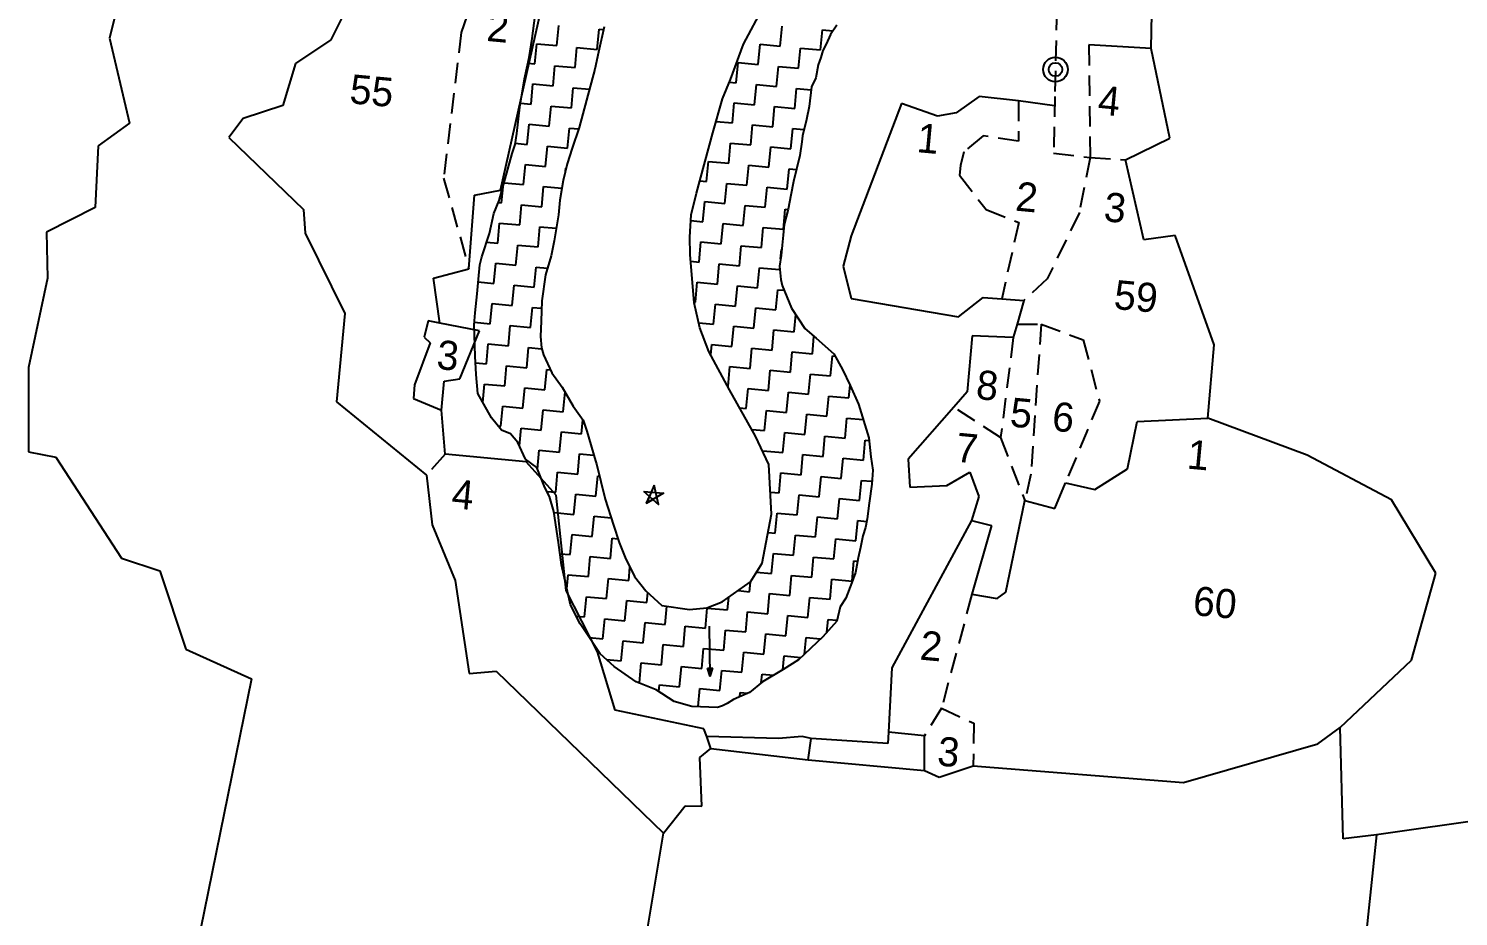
# Model space of a CAD drawing. Header units: metres. Extents: x 292095 to 294306, y 2100393 to 2102799.
# Drawn here: x 292943.6 to 293294.5, y 2101600.8 to 2101818.8 of the extents above; entities that cross this region are included whole.
import ezdxf
from ezdxf.enums import TextEntityAlignment as Align

# ---------------------------------------------------------------- set-up
doc = ezdxf.new("R2010")
doc.units = ezdxf.units.M
doc.header["$MEASUREMENT"] = 0
doc.linetypes.add('DASHED', pattern=[0.75, 0.5, -0.25])
for name, color, linetype in [('POLY_HATCH', 12, 'Continuous'), ('POLY_PARCEL', 6, 'Continuous'), ('POLY_SUBPARCEL', 6, 'DASHED'), ('POLY_WATER', 4, 'Continuous'), ('TEXT_MAPIN', 7, 'Continuous'), ('TEXT_PARCEL', 7, 'Continuous')]:
    doc.layers.add(name, color=color, linetype=linetype)
doc.styles.add('TEXT_MAP', font='')
doc.styles.get('TEXT_MAP').set_extended_font_data('Kruti Dev 050')

msp = doc.modelspace()

# ---------------------------------------------------------------- hatches: boundary and pattern name
h = msp.add_hatch(color=256)
h.paths.add_polyline_path([(293110.86, 2101661.8), (293110.23, 2101661.79), (293110.88, 2101659.76)])
h.paths.add_polyline_path([(293110.88, 2101659.76), (293111.48, 2101661.81), (293110.86, 2101661.8)])

# ---------------------------------------------------------------- linework, layer by layer
for points in [[(293094.55, 2101705.14), (293099.36, 2101704.69), (293095.2, 2101702.23), (293095.93, 2101703.93)], [(293097.12, 2101706.67), (293095.2, 2101702.24), (293096.79, 2101703.17), (293098.17, 2101701.96)]]:
    msp.add_lwpolyline(points, close=True)
for points in [[(293095.93, 2101703.93), (293096.79, 2101703.17)], [(293110.88, 2101659.76), (293110.72, 2101672.05)], [(293110.23, 2101661.79), (293111.48, 2101661.81)], [(293110.88, 2101659.76), (293110.23, 2101661.79)], [(293110.88, 2101659.76), (293111.48, 2101661.81)]]:
    msp.add_lwpolyline(points)
for radius in [3.02, 1.66]:
    msp.add_circle((293195.59, 2101808.71), radius)
at = {"layer": 'POLY_HATCH'}
for p, q in [((293119.06, 2101814.91), (293124.02, 2101824.25)), ((293067.19, 2101816.33), (293067.88, 2101821.98)), ((293084.8, 2101819.21), (293083.4, 2101812.97)), ((293140.38, 2101817.32), (293139.34, 2101814.97)), ((293141.9, 2101819.62), (293140.38, 2101817.32)), ((293066.43, 2101811.67), (293067.19, 2101816.33)), ((293115.8, 2101806.24), (293119.06, 2101814.91)), ((293139.34, 2101814.97), (293138.54, 2101813.41)), ((293065.28, 2101806.39), (293066.43, 2101811.67)), ((293083.4, 2101812.97), (293082.52, 2101808.81)), ((293138.05, 2101811.66), (293137.39, 2101809.85)), ((293138.54, 2101813.41), (293138.05, 2101811.66)), ((293082.52, 2101808.81), (293080.5, 2101801.16)), ((293136.77, 2101806.65), (293135.74, 2101804.46)), ((293137.39, 2101809.85), (293136.77, 2101806.65)), ((293064.14, 2101799.47), (293065.28, 2101806.39)), ((293113.89, 2101801.52), (293115.8, 2101806.24)), ((293135.74, 2101804.46), (293135.13, 2101799.62)), ((293080.5, 2101801.16), (293078.73, 2101794.47)), ((293111.5, 2101793.15), (293113.89, 2101801.52)), ((293135.13, 2101799.62), (293134.5, 2101796.41)), ((293063.37, 2101793.02), (293064.14, 2101799.47)), ((293134.5, 2101796.41), (293133.47, 2101792.42)), ((293062.96, 2101790.28), (293063.37, 2101793.02)), ((293078.73, 2101794.47), (293076.95, 2101789.41)), ((293107.5, 2101778.34), (293111.5, 2101793.15)), ((293062.26, 2101788.06), (293062.96, 2101790.28)), ((293076.95, 2101789.41), (293075.78, 2101785.6)), ((293133.34, 2101790.97), (293132.86, 2101787.58)), ((293133.47, 2101792.42), (293133.34, 2101790.97)), ((293059.06, 2101776.52), (293062.26, 2101788.06)), ((293075.78, 2101785.6), (293074.74, 2101781.46)), ((293132.86, 2101787.58), (293131.28, 2101781.2)), ((293074.74, 2101781.46), (293073.96, 2101776.63)), ((293131.28, 2101781.2), (293130.64, 2101777.83)), ((293057.78, 2101773.37), (293059.06, 2101776.52)), ((293073.96, 2101776.63), (293073.63, 2101773.07)), ((293106.19, 2101773.07), (293107.5, 2101778.34)), ((293130.64, 2101777.83), (293130, 2101774.46)), ((293056.67, 2101768.42), (293057.78, 2101773.37)), ((293073.63, 2101773.07), (293072.53, 2101766.64)), ((293105.84, 2101767.55), (293106.19, 2101773.07)), ((293130, 2101774.46), (293128.99, 2101770.64)), ((293054.82, 2101762.71), (293056.67, 2101768.42)), ((293128.74, 2101768.05), (293128.52, 2101765.62)), ((293128.99, 2101770.64), (293128.74, 2101768.05)), ((293072.53, 2101766.64), (293071.86, 2101762.95)), ((293105.93, 2101763.3), (293105.84, 2101767.55)), ((293128.52, 2101765.62), (293128.27, 2101763.03)), ((293054.32, 2101760.8), (293054.82, 2101762.71)), ((293071.86, 2101762.95), (293070.45, 2101758.35)), ((293106.94, 2101751.45), (293105.93, 2101763.3)), ((293128.27, 2101763.03), (293127.87, 2101760.46)), ((293053.99, 2101757.24), (293054.32, 2101760.8)), ((293070.45, 2101758.35), (293069.52, 2101751.96)), ((293127.87, 2101760.46), (293128.21, 2101757.16)), ((293053.65, 2101753.68), (293053.99, 2101757.24)), ((293128.21, 2101757.16), (293128.56, 2101755.66)), ((293128.56, 2101755.66), (293129.09, 2101754.3)), ((293129.09, 2101754.3), (293130.83, 2101750.15)), ((293053.21, 2101748.98), (293053.65, 2101753.68)), ((293069.52, 2101751.96), (293069.38, 2101746.92)), ((293108.33, 2101745.28), (293106.94, 2101751.45)), ((293052.94, 2101746.07), (293053.21, 2101748.98)), ((293069.38, 2101746.92), (293069.19, 2101743.18)), ((293130.83, 2101750.15), (293134.12, 2101745.11)), ((293053.2, 2101738.37), (293052.94, 2101746.07)), ((293110.56, 2101739.52), (293108.33, 2101745.28)), ((293134.12, 2101745.11), (293136.84, 2101742.73)), ((293069.19, 2101743.18), (293069.42, 2101740.38)), ((293069.42, 2101740.38), (293069.92, 2101738.7)), ((293136.84, 2101742.73), (293141.21, 2101738.89)), ((293053.43, 2101733.82), (293053.2, 2101738.37)), ((293069.92, 2101738.7), (293071.95, 2101734.27)), ((293115.56, 2101730.07), (293110.56, 2101739.52)), ((293141.21, 2101738.89), (293143.31, 2101735.11)), ((293053.82, 2101729.22), (293053.43, 2101733.82)), ((293071.95, 2101734.27), (293074.56, 2101730.76)), ((293143.31, 2101735.11), (293145.24, 2101731.12)), ((293074.56, 2101730.76), (293077.23, 2101726.1)), ((293121.99, 2101718.74), (293115.56, 2101730.07)), ((293145.24, 2101731.12), (293147.26, 2101726.53)), ((293057.17, 2101723.19), (293053.82, 2101729.22)), ((293077.23, 2101726.1), (293079.68, 2101722.61)), ((293147.26, 2101726.53), (293149.76, 2101718.29)), ((293059.67, 2101720.18), (293057.17, 2101723.19)), ((293079.68, 2101722.61), (293080.57, 2101719.91)), ((293061.88, 2101719.32), (293059.67, 2101720.18)), ((293063.64, 2101717.2), (293061.88, 2101719.32)), ((293080.57, 2101719.91), (293082.67, 2101712.69)), ((293065.54, 2101713.1), (293063.64, 2101717.2)), ((293125.25, 2101711.74), (293121.99, 2101718.74)), ((293149.76, 2101718.29), (293150.3, 2101713.67)), ((293068.29, 2101711.05), (293065.54, 2101713.1)), ((293082.67, 2101712.69), (293082.96, 2101711.94)), ((293082.96, 2101711.94), (293085.09, 2101703.26)), ((293150.3, 2101713.67), (293150.81, 2101710.36)), ((293070.28, 2101706.13), (293068.29, 2101711.05)), ((293125.91, 2101699.6), (293125.25, 2101711.74)), ((293150.81, 2101710.36), (293150.49, 2101706.96)), ((293071.38, 2101703.9), (293070.28, 2101706.13)), ((293150.49, 2101706.96), (293149.89, 2101702.28)), ((293072.5, 2101700.2), (293071.38, 2101703.9)), ((293085.09, 2101703.26), (293087.1, 2101696.86)), ((293149.89, 2101702.28), (293149.37, 2101698.41)), ((293073.59, 2101692.59), (293072.5, 2101700.2)), ((293123.64, 2101687.57), (293125.91, 2101699.6)), ((293149.37, 2101698.41), (293149.01, 2101696.32)), ((293087.1, 2101696.86), (293088.51, 2101692.65)), ((293148.32, 2101694.26), (293147.73, 2101691.38)), ((293149.01, 2101696.32), (293148.32, 2101694.26)), ((293074.38, 2101687.13), (293073.59, 2101692.59)), ((293088.51, 2101692.65), (293089.95, 2101688.92)), ((293147.73, 2101691.38), (293147.16, 2101688.82)), ((293089.95, 2101688.92), (293092.3, 2101684.3)), ((293120.76, 2101682.94), (293123.64, 2101687.57)), ((293147.16, 2101688.82), (293146.5, 2101685.29)), ((293076.57, 2101677.29), (293074.38, 2101687.13)), ((293092.3, 2101684.3), (293095.07, 2101680.77)), ((293146.5, 2101685.29), (293145.61, 2101682.76)), ((293095.07, 2101680.77), (293098.98, 2101677.14)), ((293113.77, 2101678.04), (293120.76, 2101682.94)), ((293145.61, 2101682.76), (293144.12, 2101678.98)), ((293078.91, 2101672.67), (293076.57, 2101677.29)), ((293098.98, 2101677.14), (293105.75, 2101676.18)), ((293110.04, 2101676.59), (293113.77, 2101678.04)), ((293142.77, 2101676.82), (293141.95, 2101673.31)), ((293144.12, 2101678.98), (293142.77, 2101676.82)), ((293105.75, 2101676.18), (293110.04, 2101676.59)), ((293141.95, 2101673.31), (293138.47, 2101669.48)), ((293083.84, 2101665.28), (293078.91, 2101672.67)), ((293138.47, 2101669.48), (293132.55, 2101663.83)), ((293087.31, 2101662.18), (293083.84, 2101665.28)), ((293132.55, 2101663.83), (293128.73, 2101661.41)), ((293092.67, 2101658.42), (293087.31, 2101662.18)), ((293128.73, 2101661.41), (293123.72, 2101658.45)), ((293097.56, 2101656.49), (293092.67, 2101658.42)), ((293102.03, 2101653.62), (293097.56, 2101656.49)), ((293120.53, 2101655.81), (293118.66, 2101655)), ((293123.72, 2101658.45), (293120.53, 2101655.81)), ((293106.32, 2101652.4), (293102.03, 2101653.62)), ((293112.67, 2101652.14), (293106.32, 2101652.4)), ((293113.85, 2101652.52), (293112.67, 2101652.14)), ((293115.04, 2101653.06), (293113.85, 2101652.52)), ((293116.61, 2101654.05), (293115.04, 2101653.06)), ((293118.66, 2101655), (293116.61, 2101654.05))]:
    msp.add_line(p, q, dxfattribs=at)
at = {"layer": 'POLY_HATCH', "linetype": 'Continuous'}
for p, q in [((293073.22, 2101814.58), (293073.68, 2101819.52)), ((293083.1, 2101813.65), (293083.57, 2101818.6)), ((293083.57, 2101818.6), (293084.65, 2101818.5)), ((293128.05, 2101814.43), (293128.51, 2101819.38)), ((293137.93, 2101813.51), (293138.39, 2101818.45)), ((293138.39, 2101818.45), (293140.97, 2101818.21)), ((293067.82, 2101810.1), (293068.28, 2101815.04)), ((293068.28, 2101815.04), (293073.22, 2101814.58)), ((293077.7, 2101809.17), (293078.16, 2101814.12)), ((293078.16, 2101814.12), (293083.1, 2101813.65)), ((293122.64, 2101809.95), (293123.1, 2101814.9)), ((293123.1, 2101814.9), (293128.05, 2101814.43)), ((293132.53, 2101809.03), (293132.99, 2101813.97)), ((293132.99, 2101813.97), (293137.93, 2101813.51)), ((293066.12, 2101810.26), (293067.82, 2101810.1)), ((293117.24, 2101805.47), (293117.7, 2101810.42)), ((293117.7, 2101810.42), (293122.64, 2101809.95)), ((293072.3, 2101804.7), (293072.76, 2101809.64)), ((293072.76, 2101809.64), (293077.7, 2101809.17)), ((293127.12, 2101804.55), (293127.58, 2101809.49)), ((293127.58, 2101809.49), (293132.53, 2101809.03)), ((293066.89, 2101800.22), (293067.35, 2101805.16)), ((293067.35, 2101805.16), (293072.3, 2101804.7)), ((293076.78, 2101799.29), (293077.24, 2101804.23)), ((293077.24, 2101804.23), (293081.22, 2101803.86)), ((293115.55, 2101805.63), (293117.24, 2101805.47)), ((293121.72, 2101800.07), (293122.18, 2101805.01)), ((293122.18, 2101805.01), (293127.12, 2101804.55)), ((293131.6, 2101799.14), (293132.06, 2101804.09)), ((293132.06, 2101804.09), (293135.65, 2101803.75)), ((293064.3, 2101800.46), (293066.89, 2101800.22)), ((293071.37, 2101794.81), (293071.83, 2101799.75)), ((293071.83, 2101799.75), (293076.78, 2101799.29)), ((293116.31, 2101795.59), (293116.77, 2101800.53)), ((293116.77, 2101800.53), (293121.72, 2101800.07)), ((293126.2, 2101794.67), (293126.66, 2101799.61)), ((293126.66, 2101799.61), (293131.6, 2101799.14)), ((293065.97, 2101790.33), (293066.43, 2101795.27)), ((293066.43, 2101795.27), (293071.37, 2101794.81)), ((293075.85, 2101789.41), (293076.31, 2101794.35)), ((293076.31, 2101794.35), (293078.61, 2101794.13)), ((293112.3, 2101795.97), (293116.31, 2101795.59)), ((293120.79, 2101790.19), (293121.25, 2101795.13)), ((293121.25, 2101795.13), (293126.2, 2101794.67)), ((293130.68, 2101789.26), (293131.14, 2101794.2)), ((293131.14, 2101794.2), (293133.87, 2101793.95)), ((293063.01, 2101790.61), (293065.97, 2101790.33)), ((293070.45, 2101784.93), (293070.91, 2101789.87)), ((293070.91, 2101789.87), (293075.85, 2101789.41)), ((293115.39, 2101785.71), (293115.85, 2101790.65)), ((293115.85, 2101790.65), (293120.79, 2101790.19)), ((293125.27, 2101784.78), (293125.73, 2101789.72)), ((293125.73, 2101789.72), (293130.68, 2101789.26)), ((293109.98, 2101781.23), (293110.45, 2101786.17)), ((293110.45, 2101786.17), (293115.39, 2101785.71)), ((293065.04, 2101780.45), (293065.5, 2101785.39)), ((293065.5, 2101785.39), (293070.45, 2101784.93)), ((293075.32, 2101783.79), (293075.39, 2101784.46)), ((293075.39, 2101784.46), (293075.49, 2101784.45)), ((293119.87, 2101780.3), (293120.33, 2101785.24)), ((293120.33, 2101785.24), (293125.27, 2101784.78)), ((293129.75, 2101779.38), (293130.21, 2101784.32)), ((293130.21, 2101784.32), (293132.01, 2101784.15)), ((293059.64, 2101775.97), (293060.01, 2101779.95)), ((293060.27, 2101780.89), (293065.04, 2101780.45)), ((293069.52, 2101775.04), (293069.98, 2101779.98)), ((293069.98, 2101779.98), (293074.43, 2101779.57)), ((293108.32, 2101781.38), (293109.98, 2101781.23)), ((293114.46, 2101775.82), (293114.92, 2101780.76)), ((293114.92, 2101780.76), (293119.87, 2101780.3)), ((293124.35, 2101774.9), (293124.81, 2101779.84)), ((293124.81, 2101779.84), (293129.75, 2101779.38)), ((293058.86, 2101776.04), (293059.64, 2101775.97)), ((293064.12, 2101770.56), (293064.58, 2101775.5)), ((293064.58, 2101775.5), (293069.52, 2101775.04)), ((293109.06, 2101771.34), (293109.52, 2101776.28)), ((293109.52, 2101776.28), (293114.46, 2101775.82)), ((293118.94, 2101770.42), (293119.4, 2101775.36)), ((293119.4, 2101775.36), (293124.35, 2101774.9)), ((293106.1, 2101771.62), (293109.06, 2101771.34)), ((293128.83, 2101769.49), (293129.29, 2101774.43)), ((293129.29, 2101774.43), (293129.97, 2101774.37)), ((293058.71, 2101766.08), (293059.17, 2101771.03)), ((293059.17, 2101771.03), (293064.12, 2101770.56)), ((293068.6, 2101765.16), (293069.06, 2101770.1)), ((293069.06, 2101770.1), (293073.06, 2101769.73)), ((293113.54, 2101765.94), (293114, 2101770.88)), ((293114, 2101770.88), (293118.94, 2101770.42)), ((293123.42, 2101765.01), (293123.88, 2101769.95)), ((293123.88, 2101769.95), (293128.83, 2101769.49)), ((293055.99, 2101766.34), (293058.71, 2101766.08)), ((293063.19, 2101760.68), (293063.65, 2101765.62)), ((293063.65, 2101765.62), (293068.6, 2101765.16)), ((293108.13, 2101761.46), (293108.59, 2101766.4)), ((293108.59, 2101766.4), (293113.54, 2101765.94)), ((293118.02, 2101760.53), (293118.48, 2101765.47)), ((293118.48, 2101765.47), (293123.42, 2101765.01)), ((293128.15, 2101762.22), (293128.36, 2101764.55)), ((293128.36, 2101764.55), (293128.41, 2101764.54)), ((293057.79, 2101756.2), (293058.25, 2101761.14)), ((293058.25, 2101761.14), (293063.19, 2101760.68)), ((293106.07, 2101761.65), (293108.13, 2101761.46)), ((293112.61, 2101756.05), (293113.07, 2101760.99)), ((293113.07, 2101760.99), (293118.02, 2101760.53)), ((293067.67, 2101755.27), (293068.13, 2101760.22)), ((293068.13, 2101760.22), (293070.94, 2101759.95)), ((293122.5, 2101755.13), (293122.96, 2101760.07)), ((293122.96, 2101760.07), (293127.9, 2101759.61)), ((293127.9, 2101759.61), (293127.93, 2101759.9)), ((293053.92, 2101756.56), (293057.79, 2101756.2)), ((293062.27, 2101750.79), (293062.73, 2101755.74)), ((293062.73, 2101755.74), (293067.67, 2101755.27)), ((293107.21, 2101751.57), (293107.67, 2101756.52)), ((293107.67, 2101756.52), (293112.61, 2101756.05)), ((293117.09, 2101750.65), (293117.55, 2101755.59)), ((293117.55, 2101755.59), (293122.5, 2101755.13)), ((293126.98, 2101749.72), (293127.44, 2101754.67)), ((293127.44, 2101754.67), (293129.01, 2101754.52)), ((293056.86, 2101746.31), (293057.32, 2101751.26)), ((293057.32, 2101751.26), (293062.27, 2101750.79)), ((293106.93, 2101751.6), (293107.21, 2101751.57)), ((293111.69, 2101746.17), (293112.15, 2101751.11)), ((293112.15, 2101751.11), (293117.09, 2101750.65)), ((293066.74, 2101745.39), (293067.21, 2101750.33)), ((293067.21, 2101750.33), (293069.47, 2101750.12)), ((293121.57, 2101745.24), (293122.03, 2101750.19)), ((293122.03, 2101750.19), (293126.98, 2101749.72)), ((293131.46, 2101744.32), (293131.85, 2101748.58)), ((293053, 2101746.68), (293056.86, 2101746.31)), ((293061.34, 2101740.91), (293061.8, 2101745.85)), ((293061.8, 2101745.85), (293066.74, 2101745.39)), ((293108.05, 2101746.51), (293111.69, 2101746.17)), ((293116.17, 2101740.76), (293116.63, 2101745.71)), ((293116.63, 2101745.71), (293121.57, 2101745.24)), ((293126.05, 2101739.84), (293126.51, 2101744.78)), ((293126.51, 2101744.78), (293131.46, 2101744.32)), ((293055.94, 2101736.43), (293056.4, 2101741.37)), ((293056.4, 2101741.37), (293061.34, 2101740.91)), ((293065.82, 2101735.5), (293066.28, 2101740.45)), ((293066.28, 2101740.45), (293069.49, 2101740.15)), ((293110.99, 2101738.71), (293111.22, 2101741.23)), ((293111.22, 2101741.23), (293116.17, 2101740.76)), ((293120.65, 2101735.36), (293121.11, 2101740.3)), ((293121.11, 2101740.3), (293126.05, 2101739.84)), ((293135.94, 2101738.91), (293136.33, 2101743.17)), ((293053.29, 2101736.68), (293055.94, 2101736.43)), ((293130.53, 2101734.43), (293130.99, 2101739.38)), ((293130.99, 2101739.38), (293135.94, 2101738.91)), ((293140.41, 2101733.51), (293140.88, 2101738.45)), ((293140.88, 2101738.45), (293141.49, 2101738.39)), ((293060.42, 2101731.03), (293060.88, 2101735.97)), ((293060.88, 2101735.97), (293065.82, 2101735.5)), ((293070.3, 2101730.1), (293070.76, 2101735.04)), ((293070.76, 2101735.04), (293071.63, 2101734.96)), ((293115.24, 2101730.88), (293115.7, 2101735.82)), ((293115.7, 2101735.82), (293120.65, 2101735.36)), ((293125.13, 2101729.95), (293125.59, 2101734.9)), ((293125.59, 2101734.9), (293130.53, 2101734.43)), ((293135.01, 2101729.03), (293135.47, 2101733.97)), ((293135.47, 2101733.97), (293140.41, 2101733.51)), ((293055.05, 2101727), (293055.47, 2101731.49)), ((293055.47, 2101731.49), (293060.42, 2101731.03)), ((293064.89, 2101725.62), (293065.36, 2101730.56)), ((293065.36, 2101730.56), (293070.3, 2101730.1)), ((293074.78, 2101724.7), (293075.24, 2101729.58)), ((293115.13, 2101730.89), (293115.24, 2101730.88)), ((293119.72, 2101725.47), (293120.18, 2101730.42)), ((293120.18, 2101730.42), (293125.13, 2101729.95)), ((293129.61, 2101724.55), (293130.07, 2101729.49)), ((293130.07, 2101729.49), (293135.01, 2101729.03)), ((293144.89, 2101728.1), (293145.19, 2101731.23)), ((293059.49, 2101721.14), (293059.95, 2101726.08)), ((293059.95, 2101726.08), (293064.89, 2101725.62)), ((293139.49, 2101723.62), (293139.95, 2101728.57)), ((293139.95, 2101728.57), (293144.89, 2101728.1)), ((293069.37, 2101720.22), (293069.84, 2101725.16)), ((293069.84, 2101725.16), (293074.78, 2101724.7)), ((293079.26, 2101719.29), (293079.58, 2101722.75)), ((293118.08, 2101725.63), (293119.72, 2101725.47)), ((293124.2, 2101720.07), (293124.66, 2101725.01)), ((293124.66, 2101725.01), (293129.61, 2101724.55)), ((293134.09, 2101719.15), (293134.55, 2101724.09)), ((293134.55, 2101724.09), (293139.49, 2101723.62)), ((293143.97, 2101718.22), (293144.43, 2101723.16)), ((293144.43, 2101723.16), (293148.39, 2101722.79)), ((293058.82, 2101721.2), (293059.49, 2101721.14)), ((293064.03, 2101716.36), (293064.43, 2101720.68)), ((293064.43, 2101720.68), (293069.37, 2101720.22)), ((293073.85, 2101714.81), (293074.32, 2101719.75)), ((293074.32, 2101719.75), (293079.26, 2101719.29)), ((293121.07, 2101720.36), (293124.2, 2101720.07)), ((293128.68, 2101714.67), (293129.14, 2101719.61)), ((293129.14, 2101719.61), (293134.09, 2101719.15)), ((293138.56, 2101713.74), (293139.03, 2101718.68)), ((293139.03, 2101718.68), (293143.97, 2101718.22)), ((293148.45, 2101712.82), (293148.91, 2101717.76)), ((293148.91, 2101717.76), (293149.83, 2101717.67)), ((293068.47, 2101710.59), (293068.91, 2101715.27)), ((293068.91, 2101715.27), (293073.85, 2101714.81)), ((293078.33, 2101709.41), (293078.8, 2101714.35)), ((293078.8, 2101714.35), (293082.29, 2101714.02)), ((293123.73, 2101715.01), (293123.74, 2101715.13)), ((293123.74, 2101715.13), (293128.68, 2101714.67)), ((293133.16, 2101709.26), (293133.62, 2101714.2)), ((293133.62, 2101714.2), (293138.56, 2101713.74)), ((293143.04, 2101708.34), (293143.51, 2101713.28)), ((293143.51, 2101713.28), (293148.45, 2101712.82)), ((293072.93, 2101704.93), (293073.39, 2101709.87)), ((293073.39, 2101709.87), (293078.33, 2101709.41)), ((293082.81, 2101704), (293083.28, 2101708.94)), ((293083.28, 2101708.94), (293083.71, 2101708.9)), ((293127.76, 2101704.78), (293128.22, 2101709.72)), ((293128.22, 2101709.72), (293133.16, 2101709.26)), ((293137.64, 2101703.86), (293138.1, 2101708.8)), ((293138.1, 2101708.8), (293143.04, 2101708.34)), ((293070.77, 2101705.13), (293072.93, 2101704.93)), ((293125.62, 2101704.98), (293127.76, 2101704.78)), ((293147.52, 2101702.93), (293147.99, 2101707.87)), ((293147.99, 2101707.87), (293150.56, 2101707.63)), ((293077.41, 2101699.52), (293077.87, 2101704.46)), ((293077.87, 2101704.46), (293082.81, 2101704)), ((293132.23, 2101699.38), (293132.7, 2101704.32)), ((293132.7, 2101704.32), (293137.64, 2101703.86)), ((293142.12, 2101698.45), (293142.58, 2101703.39)), ((293142.58, 2101703.39), (293147.52, 2101702.93)), ((293072.53, 2101699.98), (293077.41, 2101699.52)), ((293081.89, 2101694.12), (293082.35, 2101699.06)), ((293082.35, 2101699.06), (293086.53, 2101698.67)), ((293126.83, 2101694.9), (293127.29, 2101699.84)), ((293127.29, 2101699.84), (293132.23, 2101699.38)), ((293136.71, 2101693.97), (293137.18, 2101698.91)), ((293137.18, 2101698.91), (293142.12, 2101698.45)), ((293146.6, 2101693.05), (293147.06, 2101697.99)), ((293147.06, 2101697.99), (293149.26, 2101697.78)), ((293076.48, 2101689.64), (293076.95, 2101694.58)), ((293076.95, 2101694.58), (293081.89, 2101694.12)), ((293125.06, 2101695.06), (293126.83, 2101694.9)), ((293131.31, 2101689.49), (293131.77, 2101694.43)), ((293131.77, 2101694.43), (293136.71, 2101693.97)), ((293086.37, 2101688.71), (293086.83, 2101693.65)), ((293086.83, 2101693.65), (293088.22, 2101693.53)), ((293141.19, 2101688.57), (293141.66, 2101693.51)), ((293141.66, 2101693.51), (293146.6, 2101693.05)), ((293073.98, 2101689.87), (293076.48, 2101689.64)), ((293080.96, 2101684.23), (293081.43, 2101689.18)), ((293081.43, 2101689.18), (293086.37, 2101688.71)), ((293125.91, 2101685.01), (293126.37, 2101689.95)), ((293126.37, 2101689.95), (293131.31, 2101689.49)), ((293135.79, 2101684.09), (293136.25, 2101689.03)), ((293136.25, 2101689.03), (293141.19, 2101688.57)), ((293145.67, 2101683.16), (293146.14, 2101688.1)), ((293146.14, 2101688.1), (293147.01, 2101688.02)), ((293075.7, 2101681.21), (293076.02, 2101684.7)), ((293076.02, 2101684.7), (293080.96, 2101684.23)), ((293085.44, 2101678.83), (293085.91, 2101683.77)), ((293085.91, 2101683.77), (293090.85, 2101683.31)), ((293090.85, 2101683.31), (293091.15, 2101686.56)), ((293122.26, 2101685.35), (293125.91, 2101685.01)), ((293130.38, 2101679.61), (293130.85, 2101684.55)), ((293130.85, 2101684.55), (293135.79, 2101684.09)), ((293095.33, 2101677.9), (293095.55, 2101680.32)), ((293117.7, 2101680.8), (293120.5, 2101680.53)), ((293120.5, 2101680.53), (293120.72, 2101682.91)), ((293140.27, 2101678.68), (293140.73, 2101683.62)), ((293140.73, 2101683.62), (293145.67, 2101683.16)), ((293080.04, 2101674.35), (293080.5, 2101679.29)), ((293080.5, 2101679.29), (293085.44, 2101678.83)), ((293089.92, 2101673.42), (293090.38, 2101678.37)), ((293090.38, 2101678.37), (293095.33, 2101677.9)), ((293099.81, 2101672.5), (293100.22, 2101676.96)), ((293115.1, 2101676.05), (293115.39, 2101679.18)), ((293124.98, 2101675.13), (293125.44, 2101680.07)), ((293125.44, 2101680.07), (293130.38, 2101679.61)), ((293134.86, 2101674.2), (293135.33, 2101679.15)), ((293135.33, 2101679.15), (293140.27, 2101678.68)), ((293077.96, 2101674.54), (293080.04, 2101674.35)), ((293084.52, 2101668.94), (293084.98, 2101673.89)), ((293084.98, 2101673.89), (293089.92, 2101673.42)), ((293109.69, 2101671.57), (293110.15, 2101676.52)), ((293110.15, 2101676.52), (293115.1, 2101676.05)), ((293119.58, 2101670.65), (293120.04, 2101675.59)), ((293120.04, 2101675.59), (293124.98, 2101675.13)), ((293129.46, 2101669.72), (293129.92, 2101674.67)), ((293129.92, 2101674.67), (293134.86, 2101674.2)), ((293139.52, 2101670.63), (293139.81, 2101673.74)), ((293139.81, 2101673.74), (293142, 2101673.53)), ((293094.4, 2101668.02), (293094.86, 2101672.96)), ((293094.86, 2101672.96), (293099.81, 2101672.5)), ((293104.29, 2101667.09), (293104.75, 2101672.04)), ((293104.75, 2101672.04), (293109.69, 2101671.57)), ((293114.17, 2101666.17), (293114.63, 2101671.11)), ((293114.63, 2101671.11), (293119.58, 2101670.65)), ((293124.06, 2101665.24), (293124.52, 2101670.19)), ((293124.52, 2101670.19), (293129.46, 2101669.72)), ((293081.19, 2101669.26), (293084.52, 2101668.94)), ((293089, 2101663.54), (293089.46, 2101668.48)), ((293089.46, 2101668.48), (293094.4, 2101668.02)), ((293098.88, 2101662.61), (293099.34, 2101667.56)), ((293099.34, 2101667.56), (293104.29, 2101667.09)), ((293108.77, 2101661.69), (293109.23, 2101666.63)), ((293109.23, 2101666.63), (293114.17, 2101666.17)), ((293134.03, 2101665.23), (293134.4, 2101669.26)), ((293134.4, 2101669.26), (293137.9, 2101668.93)), ((293085.42, 2101663.87), (293089, 2101663.54)), ((293093.48, 2101658.13), (293093.94, 2101663.08)), ((293093.94, 2101663.08), (293098.88, 2101662.61)), ((293118.65, 2101660.76), (293119.11, 2101665.71)), ((293119.11, 2101665.71), (293124.06, 2101665.24)), ((293128.68, 2101661.38), (293129, 2101664.78)), ((293129, 2101664.78), (293133.14, 2101664.39)), ((293103.36, 2101657.21), (293103.82, 2101662.15)), ((293103.82, 2101662.15), (293108.77, 2101661.69)), ((293113.25, 2101656.28), (293113.71, 2101661.23)), ((293113.71, 2101661.23), (293118.65, 2101660.76)), ((293123.39, 2101658.18), (293123.59, 2101660.3)), ((293123.59, 2101660.3), (293126.41, 2101660.04)), ((293093.36, 2101658.15), (293093.48, 2101658.13)), ((293098.27, 2101656.04), (293098.42, 2101657.67)), ((293098.42, 2101657.67), (293103.36, 2101657.21)), ((293107.89, 2101652.34), (293108.3, 2101656.75)), ((293108.3, 2101656.75), (293113.25, 2101656.28)), ((293118.09, 2101654.74), (293118.19, 2101655.82)), ((293118.19, 2101655.82), (293120.13, 2101655.64))]:
    msp.add_line(p, q, dxfattribs=at)
at = {"layer": 'POLY_PARCEL'}
for p, q in [((293219.07, 2101813.89), (293219.57, 2101836.94)), ((293059.37, 2101779.11), (293070.65, 2101829.34)), ((293021.22, 2101822.84), (293017.76, 2101815.97)), ((293017.76, 2101815.97), (293009.08, 2101810.22)), ((293219.07, 2101813.89), (293203.82, 2101814.73)), ((293203.82, 2101814.73), (293203.82, 2101814.73)), ((293203.82, 2101814.73), (293203.82, 2101814.73)), ((293223.64, 2101791.83), (293219.07, 2101813.89)), ((293009.08, 2101810.22), (293005.93, 2101799.88)), ((293005.93, 2101799.88), (292996.24, 2101796.72)), ((293157.82, 2101800.36), (293145.42, 2101767.86)), ((293166.61, 2101797.27), (293157.82, 2101800.36)), ((293176.91, 2101802.11), (293171.23, 2101798.1)), ((293186.5, 2101801.05), (293176.91, 2101802.11)), ((293195.39, 2101799.79), (293186.5, 2101801.05)), ((293195.39, 2101799.79), (293195.39, 2101799.79)), ((292996.24, 2101796.72), (292992.68, 2101792.05)), ((293171.23, 2101798.1), (293166.61, 2101797.27)), ((292992.68, 2101792.05), (293011.05, 2101774.38)), ((293212.82, 2101786.53), (293223.64, 2101791.83)), ((293217.3, 2101766.94), (293212.82, 2101786.53)), ((293053, 2101777.83), (293059.37, 2101779.11)), ((293051.62, 2101759.82), (293053, 2101777.83)), ((293011.05, 2101774.38), (293011.45, 2101768.53)), ((293011.45, 2101768.53), (293021.18, 2101748.86)), ((293224.97, 2101767.99), (293217.3, 2101766.94)), ((293234.57, 2101741.1), (293224.97, 2101767.99)), ((293145.42, 2101767.86), (293143.47, 2101760.48)), ((293042.96, 2101757.5), (293051.62, 2101759.82)), ((293044.52, 2101746.44), (293042.96, 2101757.5)), ((293143.47, 2101760.48), (293145.49, 2101752.47)), ((293145.49, 2101752.47), (293171.83, 2101747.98)), ((293171.83, 2101747.98), (293177.83, 2101752.72)), ((293177.83, 2101752.72), (293182.41, 2101752.41)), ((293182.41, 2101752.41), (293187.86, 2101752.03)), ((293187.86, 2101752.03), (293186.18, 2101746.18)), ((293021.18, 2101748.86), (293019.15, 2101727.16)), ((293041.66, 2101746.99), (293040.66, 2101743.02)), ((293044.52, 2101746.44), (293041.66, 2101746.99)), ((293054.26, 2101744.56), (293044.52, 2101746.44)), ((293049.41, 2101732.81), (293054.26, 2101744.56)), ((293186.18, 2101746.18), (293185.25, 2101742.94)), ((293042.1, 2101741.63), (293038.32, 2101731.35)), ((293040.66, 2101743.02), (293042.1, 2101741.63)), ((293175.19, 2101743.38), (293173.9, 2101729.62)), ((293185.25, 2101742.94), (293175.19, 2101743.38)), ((293232.97, 2101723.16), (293234.57, 2101741.1)), ((293038.32, 2101731.35), (293038, 2101727.94)), ((293044.93, 2101725.1), (293045.6, 2101732.23)), ((293045.6, 2101732.23), (293049.41, 2101732.81)), ((293173.9, 2101729.62), (293170.63, 2101725.87)), ((293019.15, 2101727.16), (293041.25, 2101709.14)), ((293038, 2101727.94), (293044.93, 2101725.1)), ((293170.63, 2101725.87), (293159.48, 2101713.06)), ((293045.8, 2101714.29), (293044.93, 2101725.1)), ((293215.65, 2101722.31), (293232.97, 2101723.16)), ((293257.36, 2101714.07), (293232.97, 2101723.16)), ((293213.29, 2101710.67), (293215.65, 2101722.31)), ((293065.66, 2101712.43), (293045.8, 2101714.29)), ((293073.02, 2101704.24), (293065.66, 2101712.43)), ((293159.48, 2101713.06), (293159.85, 2101706.21)), ((293278.04, 2101703.05), (293257.36, 2101714.07)), ((293041.25, 2101709.14), (293042.63, 2101696.93)), ((293168.97, 2101706.62), (293174.58, 2101709.88)), ((293174.58, 2101709.88), (293176.79, 2101703.87)), ((293205.25, 2101705.62), (293213.29, 2101710.67)), ((293159.85, 2101706.21), (293168.97, 2101706.62)), ((293195.47, 2101700.98), (293198.08, 2101707.3)), ((293198.08, 2101707.3), (293205.25, 2101705.62)), ((293075.53, 2101680.86), (293073.02, 2101704.24)), ((293176.79, 2101703.87), (293174.98, 2101697.99)), ((293183.45, 2101680.41), (293188.08, 2101702.94)), ((293188.08, 2101702.94), (293195.47, 2101700.98)), ((293288.99, 2101685.12), (293278.04, 2101703.05)), ((293174.98, 2101697.99), (293155.46, 2101661.84)), ((293174.98, 2101697.99), (293179.91, 2101696.77)), ((293042.63, 2101696.93), (293048.24, 2101683.27)), ((293179.91, 2101696.77), (293175.08, 2101679.93)), ((293282.95, 2101663.74), (293288.99, 2101685.12)), ((293048.24, 2101683.27), (293051.73, 2101660.43)), ((293083.19, 2101665.76), (293075.53, 2101680.86)), ((293181.29, 2101678.85), (293183.45, 2101680.41)), ((293175.08, 2101679.93), (293181.29, 2101678.85)), ((293087.5, 2101651.45), (293083.19, 2101665.76)), ((293265.49, 2101647.2), (293282.95, 2101663.74)), ((293051.73, 2101660.43), (293058.36, 2101661.06)), ((293058.36, 2101661.06), (293099.38, 2101621.25)), ((293155.46, 2101661.84), (293154.63, 2101646.08)), ((293109.3, 2101646.91), (293087.5, 2101651.45)), ((293109.99, 2101644.98), (293109.3, 2101646.91)), ((293154.63, 2101646.08), (293154.48, 2101643.26)), ((293163.49, 2101645.19), (293154.63, 2101646.08)), ((293163.45, 2101636.62), (293163.49, 2101645.19)), ((293259.99, 2101643.23), (293265.49, 2101647.2)), ((293266.22, 2101619.89), (293265.49, 2101647.2)), ((293108.32, 2101639.81), (293111.03, 2101642.06)), ((293127.59, 2101644.52), (293109.99, 2101644.98)), ((293111.03, 2101642.06), (293109.99, 2101644.98)), ((293111.03, 2101642.06), (293134.92, 2101639.29)), ((293133.43, 2101644.98), (293127.59, 2101644.52)), ((293135.66, 2101644.52), (293133.43, 2101644.98)), ((293134.92, 2101639.29), (293135.66, 2101644.52)), ((293154.48, 2101643.26), (293135.66, 2101644.52)), ((293227.04, 2101633.69), (293259.99, 2101643.23)), ((293108.77, 2101627.88), (293108.32, 2101639.81)), ((293134.92, 2101639.29), (293163.45, 2101636.62)), ((293163.45, 2101636.62), (293167.09, 2101635.02)), ((293167.09, 2101635.02), (293175.42, 2101637.77)), ((293175.42, 2101637.77), (293227.04, 2101633.69)), ((293099.38, 2101621.25), (293104.71, 2101627.95)), ((293104.71, 2101627.95), (293108.77, 2101627.88)), ((293333.34, 2101629.31), (293274.39, 2101620.89)), ((293091.12, 2101571.56), (293099.38, 2101621.25)), ((293274.39, 2101620.89), (293266.22, 2101619.89)), ((293274.39, 2101620.89), (293267.12, 2101551.41))]:
    msp.add_line(p, q, dxfattribs=at)
at = {"layer": 'POLY_SUBPARCEL', "ltscale": 10}
for p, q in [((293196.24, 2101838.34), (293195.44, 2101802.12)), ((293056.12, 2101835.93), (293049.74, 2101817.76)), ((293049.74, 2101817.76), (293045.42, 2101782.06)), ((293203.82, 2101814.73), (293204.08, 2101787.1)), ((293186.5, 2101801.05), (293186.5, 2101791.15)), ((293195.44, 2101802.12), (293195.13, 2101788.21)), ((293177.84, 2101792.45), (293173.07, 2101788.5)), ((293186.5, 2101791.15), (293177.84, 2101792.45)), ((293173.07, 2101788.5), (293172.27, 2101785.16)), ((293195.13, 2101788.21), (293204.08, 2101787.1)), ((293204.08, 2101787.1), (293201.46, 2101773.65)), ((293204.08, 2101787.1), (293212.82, 2101786.53)), ((293045.42, 2101782.06), (293051.62, 2101759.82)), ((293172.27, 2101785.16), (293172.05, 2101782.74)), ((293172.05, 2101782.74), (293178.58, 2101774.33)), ((293178.58, 2101774.33), (293186.58, 2101771.14)), ((293201.46, 2101773.65), (293193.59, 2101757.31)), ((293186.58, 2101771.14), (293182.41, 2101752.41)), ((293193.59, 2101757.31), (293187.86, 2101752.03)), ((293186.18, 2101746.18), (293192.06, 2101746.23)), ((293192.06, 2101746.23), (293189.59, 2101709.39)), ((293192.06, 2101746.23), (293202.43, 2101742.34)), ((293185.25, 2101742.94), (293182.13, 2101718.38)), ((293202.43, 2101742.34), (293206.4, 2101727.33)), ((293182.13, 2101718.38), (293170.63, 2101725.87)), ((293206.4, 2101727.33), (293198.08, 2101707.3)), ((293182.13, 2101718.38), (293188.08, 2101702.94)), ((293045.8, 2101714.29), (293041.25, 2101709.14)), ((293189.59, 2101709.39), (293188.08, 2101702.94)), ((293175.08, 2101679.93), (293167.62, 2101651.93)), ((293167.62, 2101651.93), (293163.49, 2101645.19)), ((293167.62, 2101651.93), (293175.57, 2101648.26)), ((293175.57, 2101648.26), (293175.42, 2101637.77))]:
    msp.add_line(p, q, dxfattribs=at)
at = {"layer": 'POLY_WATER'}
for p, q in [((292967.14, 2101831.6), (292963.46, 2101816.42)), ((292963.46, 2101816.42), (292968.3, 2101795.58)), ((292968.3, 2101795.58), (292960.64, 2101789.95)), ((292960.64, 2101789.95), (292959.87, 2101774.81)), ((292959.87, 2101774.81), (292947.97, 2101768.81)), ((292947.97, 2101768.81), (292948.2, 2101757.46)), ((292948.2, 2101757.46), (292943.56, 2101735.56)), ((292943.56, 2101735.56), (292943.57, 2101714.85)), ((292943.57, 2101714.85), (292950.25, 2101713.58)), ((292950.25, 2101713.58), (292966.38, 2101688.77)), ((292966.38, 2101688.77), (292975.8, 2101685.62)), ((292975.8, 2101685.62), (292982.15, 2101666.47)), ((292982.15, 2101666.47), (292998.3, 2101659.13)), ((292998.3, 2101659.13), (292968.45, 2101513.23))]:
    msp.add_line(p, q, dxfattribs=at)

# ---------------------------------------------------------------- texts
at = {"layer": 'TEXT_MAPIN', "style": 'TEXT_MAP'}
for s, p in [('2', (293058.79, 2101819.11)), ('4', (293208.79, 2101801.02)), ('1', (293164.35, 2101791.77)), ('2', (293188.57, 2101777.46)), ('3', (293210.25, 2101774.82)), ('8', (293178.89, 2101731.19)), ('5', (293187.22, 2101724.37)), ('6', (293197.53, 2101723.4)), ('7', (293173.9, 2101715.78)), ('1', (293230.66, 2101714.1)), ('4', (293050.16, 2101704.38)), ('2', (293165.12, 2101667.26)), ('3', (293169.38, 2101641.23))]:
    msp.add_text(s, height=7.15, rotation=354.6533, dxfattribs=at).set_placement(p, align=Align.MIDDLE)
at = {"layer": 'TEXT_PARCEL', "style": 'TEXT_MAP'}
for s, height, p in [('55', 7.148, (293027.79, 2101803.47)), ('59', 7.148, (293215.38, 2101753.04)), ('3', 7.15, (293046.49, 2101738.55)), ('60', 7.148, (293234.76, 2101677.89))]:
    msp.add_text(s, height=height, rotation=354.6533, dxfattribs=at).set_placement(p, align=Align.MIDDLE)

doc.saveas('drawing.dxf')
